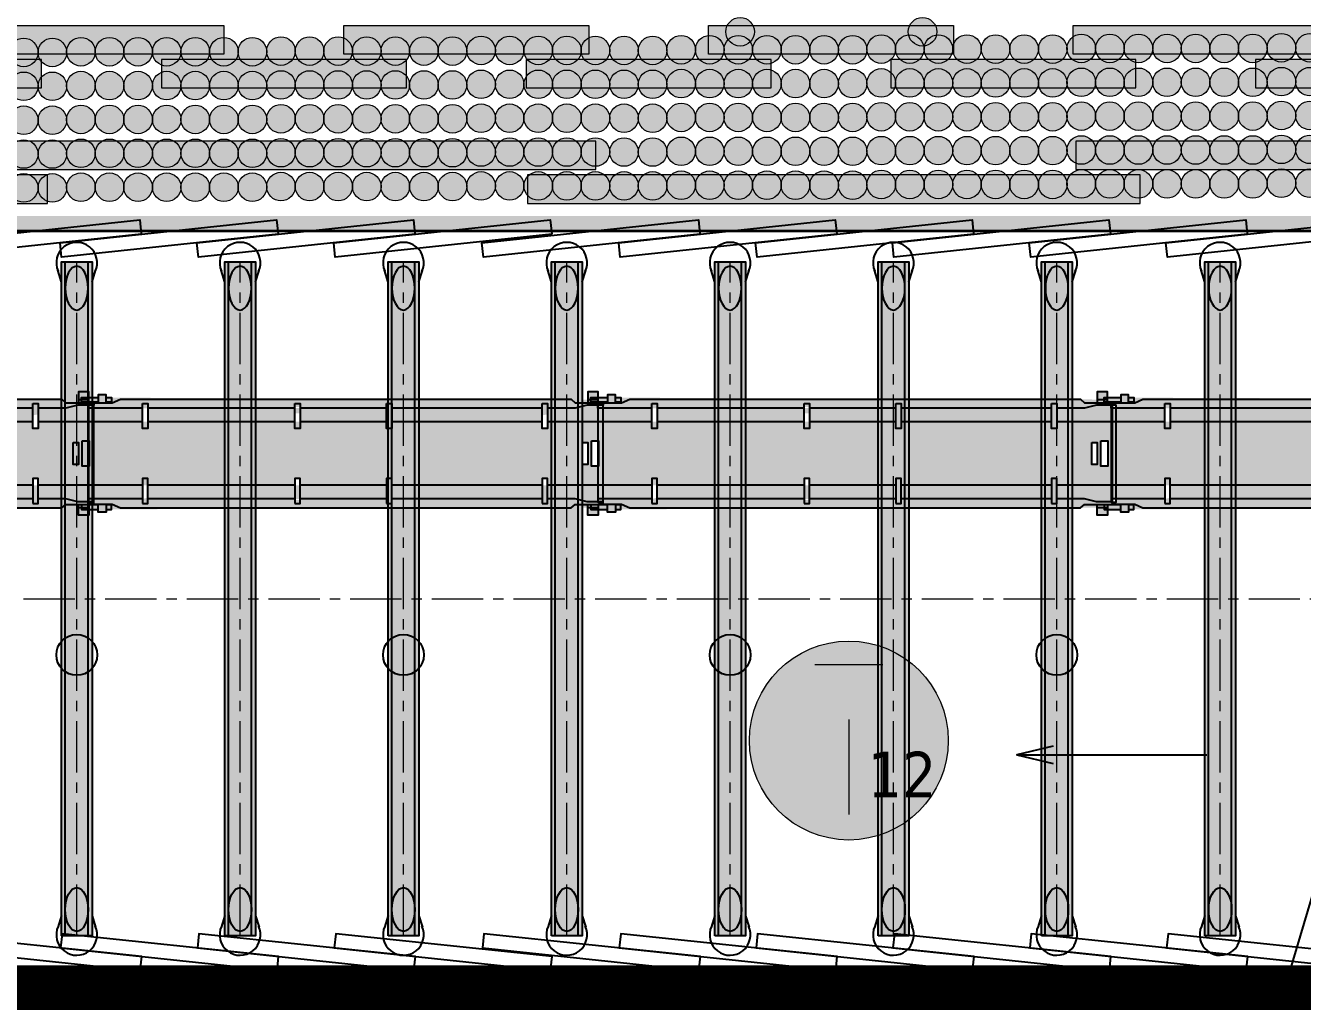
# Model space of a CAD drawing. Header units: inches. Extents: x 523 to 1492, y 69 to 539.
# Drawn here: x 813.8 to 876.3, y 266.5 to 314.3 of the extents above; entities that cross this region are included whole.
import ezdxf
from ezdxf import colors
from ezdxf.entities.mleader import LeaderData, LeaderLine
from ezdxf.math import Vec2, Vec3

# ---------------------------------------------------------------- set-up
doc = ezdxf.new("R2010")
doc.units = ezdxf.units.IN
doc.header["$MEASUREMENT"] = 0
doc.linetypes.add('CENTERX2', pattern=[4, 2.5, -0.5, 0.5, -0.5])
doc.styles.get("Standard").update_dxf_attribs({"font": 'arial.ttf'})
doc.styles.add('стиль', font='tahoma.ttf')

# ---------------------------------------------------------------- blocks, each defined once
blk = doc.blocks.new('S - 140')
at = {"linetype": 'ByBlock', "lineweight": 15}
h = blk.add_hatch(color=7, dxfattribs=at)
edge = h.paths.add_edge_path()
edge.add_arc((1417, -1396.7), 70, 0, 360)
at = {"color": 7, "linetype": 'ByBlock', "lineweight": 15}
blk.add_circle((1417, -1396.7), 70, dxfattribs=at)
blk = doc.blocks.new('Бут.полосы')
at = {"color": 7, "linetype": 'ByBlock', "lineweight": 15, "xscale": 0.009999999999990905, "yscale": 0.009999999999990905, "zscale": 0.009999999999990905}
for p in [(1966.859, -4762.666), (1975.791, -4762.666)]:
    blk.add_blockref('S - 140', p, dxfattribs=at)
blk = doc.blocks.new('Рама 3.3м')
blk.add_hatch(color=7).paths.add_polyline_path([(-1622.029, -523.338), (-1622.029, -490.338), (-1620.534, -490.338), (-1620.534, -523.338)])
at = {"color": 22}
for p, q in [((-1622.029, -491.333), (-1622.216, -490.744)), ((-1620.534, -491.316), (-1620.356, -490.75)), ((-1621.846, -523.224), (-1621.843, -522.055)), ((-1620.724, -523.224), (-1620.721, -522.055)), ((-1622.029, -522.343), (-1622.216, -522.932)), ((-1620.534, -522.36), (-1620.356, -522.927))]:
    blk.add_line(p, q, dxfattribs=at)
at = {"color": 252}
for p, q in [((-1621.845, -523.338), (-1621.845, -490.338)), ((-1620.72, -523.338), (-1620.72, -490.338))]:
    blk.add_line(p, q, dxfattribs=at)
at = {"color": 7, "linetype": 'CENTERX2', "lineweight": 0}
blk.add_line((-1621.281, -523.338), (-1621.281, -490.338), dxfattribs=at)
at = {"color": 252}
blk.add_lwpolyline([(-1622.029, -523.338), (-1622.029, -490.338), (-1620.534, -490.338), (-1620.534, -523.338)], close=True, dxfattribs=at)
at = {"color": 22}
for centre, start, end in [((-1621.285, -490.379), 334.60006, 204.62403), ((-1621.285, -523.297), 155.37597, 25.39994)]:
    blk.add_arc(centre, 1, start, end, dxfattribs=at)
at = {"color": 22, "extrusion": (0, 0, -1)}
blk.add_ellipse((-1621.282, -491.622), major_axis=(0, 1.073), ratio=0.522788, dxfattribs=at)
at = {"color": 22}
blk.add_ellipse((-1621.282, -522.055), major_axis=(0, -1.073), ratio=0.522788, dxfattribs=at)
blk = doc.blocks.new('ш.брус 3.0м')
at = {"linetype": 'ByBlock', "lineweight": 15}
blk.add_hatch(color=254, dxfattribs=at).paths.add_polyline_path([(-531.412, -4774.534), (-531.412, -4775.934), (-501.412, -4775.934), (-501.412, -4774.534)])
at = {"color": 7, "linetype": 'ByBlock', "lineweight": 15}
blk.add_lwpolyline([(-531.412, -4775.934), (-501.412, -4775.934), (-501.412, -4774.534), (-531.412, -4774.534)], close=True, dxfattribs=at)
blk.add_lwpolyline([(-531.412, -4774.534), (-531.412, -4775.934), (-501.412, -4775.934), (-501.412, -4774.534), (-531.412, -4774.534)], dxfattribs=at)
blk = doc.blocks.new('5-и рядная органка')
at = {"color": 7, "linetype": 'ByBlock', "lineweight": 15, "xscale": 0.009999999999990905, "yscale": 0.009999999999990905, "zscale": 0.009999999999990905}
for p in [(1250.817, 409.669), (1252.217, 409.669), (1253.617, 409.669), (1255.017, 409.669), (1256.417, 409.669), (1257.817, 409.669), (1259.217, 409.669), (1250.817, 408.011), (1252.217, 408.011), (1253.617, 408.011), (1255.017, 408.011), (1256.417, 408.011), (1257.817, 408.011), (1259.217, 408.011), (1250.817, 406.353), (1252.217, 406.353), (1253.617, 406.353), (1255.017, 406.353), (1256.417, 406.353), (1257.817, 406.353), (1259.217, 406.353), (1250.817, 404.695), (1252.217, 404.695), (1253.617, 404.695), (1255.017, 404.695), (1256.417, 404.695), (1257.817, 404.695), (1259.217, 404.695), (1250.817, 403.037), (1252.217, 403.037), (1253.617, 403.037), (1255.017, 403.037), (1256.417, 403.037), (1257.817, 403.037), (1259.217, 403.037)]:
    blk.add_blockref('S - 140', p, dxfattribs=at)
blk = doc.blocks.new('Рештак С-53. а')
h = blk.add_hatch(color=7)
h.dxf.hatch_style = 1
h.paths.add_polyline_path([(4116.5, 1901.2), (4150.7, 1901.2), (4150.7, 1777.9), (4116.5, 1777.9)], flags=16)
h.paths.add_polyline_path([(4072.3, 1893.8), (4097.2, 1893.8), (4097.2, 1785.3), (4072.3, 1785.3)], flags=16)
h.paths.add_polyline_path([(3874.2, 2083.7), (3900.4, 2083.7), (3900.4, 1962.7), (3874.2, 1962.7)], flags=17)
h.paths.add_polyline_path([(3112.4, 2083.7), (3138.6, 2083.7), (3138.6, 1962.7), (3112.4, 1962.7)], flags=17)
h.paths.add_polyline_path([(2663.1, 2083.7), (2689.3, 2083.7), (2689.3, 1962.7), (2663.1, 1962.7)], flags=17)
h.paths.add_polyline_path([(1916.3, 2083.7), (1942.5, 2083.7), (1942.5, 1962.7), (1916.3, 1962.7)], flags=17)
h.paths.add_polyline_path([(3874.2, 1595.4), (3900.4, 1595.4), (3900.4, 1716.4), (3874.2, 1716.4)], flags=17)
h.paths.add_polyline_path([(3112.4, 1595.4), (3138.6, 1595.4), (3138.6, 1716.4), (3112.4, 1716.4)], flags=17)
h.paths.add_polyline_path([(2663.1, 1595.4), (2689.3, 1595.4), (2689.3, 1716.4), (2663.1, 1716.4)], flags=17)
h.paths.add_polyline_path([(1916.3, 1595.4), (1942.5, 1595.4), (1942.5, 1716.4), (1916.3, 1716.4)], flags=17)
h.paths.add_polyline_path([(1678.1, 2077.5), (1652.8, 2077.5), (1652.8, 1601.6), (1678.1, 1601.6)], flags=17)
h.paths.add_polyline_path([(4098.6, 2088.5), (4149, 2088.5), (4149, 2141.5), (4098.6, 2141.5)])
h.paths.add_polyline_path([(1699.7, 2087.6), (1738.4, 2087.6), (1738.4, 2126.3), (1699.7, 2126.3)])
h.paths.add_polyline_path([(4098.6, 1590.6), (4149, 1590.6), (4149, 1537.6), (4098.6, 1537.6)])
h.paths.add_polyline_path([(1699.7, 1591.5), (1738.4, 1591.5), (1738.4, 1552.8), (1699.7, 1552.8)])
edge = h.paths.add_edge_path()
edge.add_line((4098.6, 2103.8), (4149, 2103.8))
edge.add_line((1738.4, 2113.1), (1764.2, 2113.1))
edge.add_line((1764.2, 2113.1), (1764.2, 2091.3))
edge.add_line((1764.2, 2091.3), (1738.4, 2091.3))
edge.add_line((1699.7, 2091.3), (1618.4, 2091.3))
edge.add_line((1618.4, 2091.3), (1618.4, 2113.1))
edge.add_line((1618.4, 2113.1), (1699.7, 2113.1))
edge.add_line((1659.2, 2077.5), (1678.1, 2077.5))
edge.add_line((1916.3, 1995.2), (1652.8, 1995.2))
edge.add_line((2663.1, 1995.2), (1942.5, 1995.2))
edge.add_line((3112.4, 1995.2), (2689.3, 1995.2))
edge.add_line((3874.2, 1995.2), (3138.6, 1995.2))
edge.add_line((4172.8, 1995.2), (3900.4, 1995.2))
edge.add_line((1916.3, 2061.7), (1652.8, 2061.7))
edge.add_line((1652.8, 2061.7), (1652.8, 2077.5))
edge.add_line((2663.1, 2061.7), (1942.5, 2061.7))
edge.add_line((3112.4, 2061.7), (2689.3, 2061.7))
edge.add_line((3874.2, 2061.7), (3138.6, 2061.7))
edge.add_line((1652.8, 2077.5), (1659.2, 2077.5))
edge.add_line((1659.2, 2077.5), (1659.2, 2087.6))
edge.add_line((1659.2, 2087.6), (1768.2, 2087.6))
edge.add_line((1768.2, 2087.6), (1808.8, 2105.3))
edge.add_line((1808.8, 2105.3), (4015.9, 2105.3))
edge.add_line((4015.9, 2105.3), (4036, 2088.5))
edge.add_line((4036, 2088.5), (4172.8, 2088.5))
edge.add_line((4172.8, 2088.5), (4172.8, 2075.8))
edge.add_line((4172.8, 2075.8), (4094, 2075.8))
edge.add_line((4094, 2075.8), (4036.3, 2061.7))
edge.add_line((4036.3, 2061.7), (3900.4, 2061.7))
edge.add_line((4098.6, 1575.3), (4149, 1575.3))
edge.add_line((1738.4, 1566), (1764.2, 1566))
edge.add_line((1764.2, 1566), (1764.2, 1587.8))
edge.add_line((1764.2, 1587.8), (1738.4, 1587.8))
edge.add_line((1699.7, 1587.8), (1618.4, 1587.8))
edge.add_line((1618.4, 1587.8), (1618.4, 1566))
edge.add_line((1618.4, 1566), (1699.7, 1566))
edge.add_line((1659.2, 1601.6), (1678.1, 1601.6))
edge.add_line((1916.3, 1683.9), (1652.8, 1683.9))
edge.add_line((2663.1, 1683.9), (1942.5, 1683.9))
edge.add_line((3112.4, 1683.9), (2689.3, 1683.9))
edge.add_line((3874.2, 1683.9), (3138.6, 1683.9))
edge.add_line((4172.8, 1683.9), (3900.4, 1683.9))
edge.add_line((4172.8, 1590.6), (4172.8, 2088.5))
edge.add_line((1916.3, 1617.4), (1652.8, 1617.4))
edge.add_line((1652.8, 1617.4), (1652.8, 1601.6))
edge.add_line((2663.1, 1617.4), (1942.5, 1617.4))
edge.add_line((3112.4, 1617.4), (2689.3, 1617.4))
edge.add_line((3874.2, 1617.4), (3138.6, 1617.4))
edge.add_line((1652.8, 1601.6), (1659.2, 1601.6))
edge.add_line((1659.2, 1601.6), (1659.2, 1591.5))
edge.add_line((1659.2, 1591.5), (1768.2, 1591.5))
edge.add_line((1768.2, 1591.5), (1808.8, 1573.8))
edge.add_line((1808.8, 1573.8), (4015.9, 1573.8))
edge.add_line((4015.9, 1573.8), (4036, 1590.6))
edge.add_line((4036, 1590.6), (4172.8, 1590.6))
edge.add_line((4172.8, 1590.6), (4172.8, 1603.3))
edge.add_line((4172.8, 1603.3), (4094, 1603.3))
edge.add_line((4094, 1603.3), (4036.3, 1617.4))
edge.add_line((4036.3, 1617.4), (3900.4, 1617.4))
h = blk.add_hatch(color=7)
h.dxf.hatch_style = 1
h.paths.add_polyline_path([(4172.8, 2088.5), (4036, 2088.5), (4015.9, 2105.3), (1808.8, 2105.3), (1768.2, 2087.6), (1659.2, 2087.6), (1659.2, 2077.5), (1678.1, 2077.5), (1678.1, 2061.7), (1916.3, 2061.7), (1916.3, 2083.7), (1942.5, 2083.7), (1942.5, 2061.7), (2663.1, 2061.7), (2663.1, 2083.7), (2689.3, 2083.7), (2689.3, 2061.7), (3112.4, 2061.7), (3112.4, 2083.7), (3138.6, 2083.7), (3138.6, 2061.7), (3874.2, 2061.7), (3874.2, 2083.7), (3900.4, 2083.7), (3900.4, 2061.7), (4036.3, 2061.7), (4094, 2075.8), (4172.8, 2075.8)])
h.paths.add_polyline_path([(2663.1, 2061.7), (1942.5, 2061.7), (1942.5, 1995.2), (2663.1, 1995.2)])
h.paths.add_polyline_path([(1916.3, 2061.7), (1678.1, 2061.7), (1678.1, 1995.2), (1916.3, 1995.2)])
h.paths.add_polyline_path([(3112.4, 2061.7), (2689.3, 2061.7), (2689.3, 1995.2), (3112.4, 1995.2)])
h.paths.add_polyline_path([(3874.2, 2061.7), (3138.6, 2061.7), (3138.6, 1995.2), (3874.2, 1995.2)])
h.paths.add_polyline_path([(4172.8, 2075.8), (4094, 2075.8), (4036.3, 2061.7), (3900.4, 2061.7), (3900.4, 1995.2), (4172.8, 1995.2)])
h.paths.add_polyline_path([(4172.8, 1995.2), (3900.4, 1995.2), (3900.4, 1962.7), (3874.2, 1962.7), (3874.2, 1995.2), (3138.6, 1995.2), (3138.6, 1962.7), (3112.4, 1962.7), (3112.4, 1995.2), (2689.3, 1995.2), (2689.3, 1962.7), (2663.1, 1962.7), (2663.1, 1995.2), (1942.5, 1995.2), (1942.5, 1962.7), (1916.3, 1962.7), (1916.3, 1995.2), (1678.1, 1995.2), (1678.1, 1683.9), (1916.3, 1683.9), (1916.3, 1716.4), (1942.5, 1716.4), (1942.5, 1683.9), (2663.1, 1683.9), (2663.1, 1716.4), (2689.3, 1716.4), (2689.3, 1683.9), (3112.4, 1683.9), (3112.4, 1716.4), (3138.6, 1716.4), (3138.6, 1683.9), (3874.2, 1683.9), (3874.2, 1716.4), (3900.4, 1716.4), (3900.4, 1683.9), (4172.8, 1683.9)])
h.paths.add_polyline_path([(4072.3, 1893.8), (4097.2, 1893.8), (4097.2, 1785.3), (4072.3, 1785.3)], flags=16)
h.paths.add_polyline_path([(4116.5, 1901.2), (4150.7, 1901.2), (4150.7, 1777.9), (4116.5, 1777.9)], flags=16)
h.paths.add_polyline_path([(3874.2, 1683.9), (3138.6, 1683.9), (3138.6, 1617.4), (3874.2, 1617.4)])
h.paths.add_polyline_path([(4172.8, 1683.9), (3900.4, 1683.9), (3900.4, 1617.4), (4036.3, 1617.4), (4094, 1603.3), (4172.8, 1603.3)])
h.paths.add_polyline_path([(4036, 1590.6), (4172.8, 1590.6), (4172.8, 1603.3), (4094, 1603.3), (4036.3, 1617.4), (3900.4, 1617.4), (3900.4, 1595.4), (3874.2, 1595.4), (3874.2, 1617.4), (3138.6, 1617.4), (3138.6, 1595.4), (3112.4, 1595.4), (3112.4, 1617.4), (2689.3, 1617.4), (2689.3, 1595.4), (2663.1, 1595.4), (2663.1, 1617.4), (1942.5, 1617.4), (1942.5, 1595.4), (1916.3, 1595.4), (1916.3, 1617.4), (1678.1, 1617.4), (1678.1, 1601.6), (1659.2, 1601.6), (1659.2, 1591.5), (1768.2, 1591.5), (1808.8, 1573.8), (4015.9, 1573.8)])
h.paths.add_polyline_path([(3112.4, 1683.9), (2689.3, 1683.9), (2689.3, 1617.4), (3112.4, 1617.4)])
h.paths.add_polyline_path([(2663.1, 1683.9), (1942.5, 1683.9), (1942.5, 1617.4), (2663.1, 1617.4)])
h.paths.add_polyline_path([(1916.3, 1683.9), (1678.1, 1683.9), (1678.1, 1617.4), (1916.3, 1617.4)])
h.paths.add_polyline_path([(1699.7, 1587.8), (1618.4, 1587.8), (1618.4, 1566), (1699.7, 1566)])
h.paths.add_polyline_path([(1764.2, 1587.8), (1738.4, 1587.8), (1738.4, 1566), (1764.2, 1566)])
h.paths.add_polyline_path([(1699.7, 2113.1), (1618.4, 2113.1), (1618.4, 2091.3), (1699.7, 2091.3)])
h.paths.add_polyline_path([(1764.2, 2113.1), (1738.4, 2113.1), (1738.4, 2091.3), (1764.2, 2091.3)])
for p, q in [((1659.2, 2077.5), (1678.1, 2077.5)), ((4098.6, 2103.8), (4149, 2103.8)), ((4172.8, 1590.6), (4172.8, 2088.5)), ((1659.2, 1601.6), (1678.1, 1601.6)), ((4098.6, 1575.3), (4149, 1575.3))]:
    blk.add_line(p, q)
for points in [[(4098.6, 2088.5), (4149, 2088.5), (4149, 2141.5), (4098.6, 2141.5)], [(1678.1, 2077.5), (1652.8, 2077.5), (1652.8, 1601.6), (1678.1, 1601.6)], [(1699.7, 2087.6), (1738.4, 2087.6), (1738.4, 2126.3), (1699.7, 2126.3)], [(1916.3, 2083.7), (1942.5, 2083.7), (1942.5, 1962.7), (1916.3, 1962.7)], [(2663.1, 2083.7), (2689.3, 2083.7), (2689.3, 1962.7), (2663.1, 1962.7)], [(3112.4, 2083.7), (3138.6, 2083.7), (3138.6, 1962.7), (3112.4, 1962.7)], [(3874.2, 2083.7), (3900.4, 2083.7), (3900.4, 1962.7), (3874.2, 1962.7)], [(4072.3, 1893.8), (4097.2, 1893.8), (4097.2, 1785.3), (4072.3, 1785.3)], [(4116.5, 1901.2), (4150.7, 1901.2), (4150.7, 1777.9), (4116.5, 1777.9)], [(1916.3, 1595.4), (1942.5, 1595.4), (1942.5, 1716.4), (1916.3, 1716.4)], [(2663.1, 1595.4), (2689.3, 1595.4), (2689.3, 1716.4), (2663.1, 1716.4)], [(3112.4, 1595.4), (3138.6, 1595.4), (3138.6, 1716.4), (3112.4, 1716.4)], [(3874.2, 1595.4), (3900.4, 1595.4), (3900.4, 1716.4), (3874.2, 1716.4)], [(1699.7, 1591.5), (1738.4, 1591.5), (1738.4, 1552.8), (1699.7, 1552.8)], [(4098.6, 1590.6), (4149, 1590.6), (4149, 1537.6), (4098.6, 1537.6)]]:
    blk.add_lwpolyline(points, close=True)
for points in [[(1699.7, 2091.3), (1618.4, 2091.3), (1618.4, 2113.1), (1699.7, 2113.1)], [(1652.8, 2077.5), (1659.2, 2077.5), (1659.2, 2087.6), (1768.2, 2087.6), (1808.8, 2105.3), (4015.9, 2105.3), (4036, 2088.5), (4172.8, 2088.5), (4172.8, 2075.8), (4094, 2075.8), (4036.3, 2061.7), (3900.4, 2061.7)], [(1916.3, 2061.7), (1652.8, 2061.7), (1652.8, 2077.5)], [(1738.4, 2113.1), (1764.2, 2113.1), (1764.2, 2091.3), (1738.4, 2091.3)], [(2663.1, 2061.7), (1942.5, 2061.7)], [(3112.4, 2061.7), (2689.3, 2061.7)], [(3874.2, 2061.7), (3138.6, 2061.7)], [(1916.3, 1995.2), (1652.8, 1995.2)], [(2663.1, 1995.2), (1942.5, 1995.2)], [(3112.4, 1995.2), (2689.3, 1995.2)], [(3874.2, 1995.2), (3138.6, 1995.2)], [(4172.8, 1995.2), (3900.4, 1995.2)], [(1916.3, 1683.9), (1652.8, 1683.9)], [(2663.1, 1683.9), (1942.5, 1683.9)], [(3112.4, 1683.9), (2689.3, 1683.9)], [(3874.2, 1683.9), (3138.6, 1683.9)], [(4172.8, 1683.9), (3900.4, 1683.9)], [(1699.7, 1587.8), (1618.4, 1587.8), (1618.4, 1566), (1699.7, 1566)], [(1652.8, 1601.6), (1659.2, 1601.6), (1659.2, 1591.5), (1768.2, 1591.5), (1808.8, 1573.8), (4015.9, 1573.8), (4036, 1590.6), (4172.8, 1590.6), (4172.8, 1603.3), (4094, 1603.3), (4036.3, 1617.4), (3900.4, 1617.4)], [(1916.3, 1617.4), (1652.8, 1617.4), (1652.8, 1601.6)], [(1738.4, 1566), (1764.2, 1566), (1764.2, 1587.8), (1738.4, 1587.8)], [(2663.1, 1617.4), (1942.5, 1617.4)], [(3112.4, 1617.4), (2689.3, 1617.4)], [(3874.2, 1617.4), (3138.6, 1617.4)]]:
    blk.add_lwpolyline(points)

msp = doc.modelspace()

# ---------------------------------------------------------------- hatches: boundary and pattern name
at = {"linetype": 'ByBlock', "lineweight": 15}
for points in [[(811.522, 312.897), (811.522, 314.297), (823.522, 314.297), (823.522, 312.897)], [(829.386, 312.897), (829.386, 314.297), (841.386, 314.297), (841.386, 312.897)], [(847.25, 312.897), (847.25, 314.297), (859.25, 314.297), (859.25, 312.897)], [(865.113, 312.897), (865.113, 314.297), (877.113, 314.297), (877.113, 312.897)], [(802.59, 312.639), (802.59, 311.239), (814.59, 311.239), (814.59, 312.639)], [(820.454, 312.639), (820.454, 311.239), (832.454, 311.239), (832.454, 312.639)], [(838.318, 312.639), (838.318, 311.239), (850.318, 311.239), (850.318, 312.639)], [(856.181, 312.639), (856.181, 311.239), (868.181, 311.239), (868.181, 312.639)], [(874.045, 312.639), (874.045, 311.239), (886.045, 311.239), (886.045, 312.639)]]:
    msp.add_hatch(color=254, dxfattribs=at).paths.add_polyline_path(points)
h = msp.add_hatch(dxfattribs=at)
h.set_pattern_fill('ANSI38', scale=0.25, style=0)
h.set_pattern_definition([(45, (-1044.22695, 3958.27745), (-0.561266, 0.561266), []), (135, (-1044.22695, 3958.27745), (-1.68379802, 0.561266), [1.984375, -1.190625])])
h.paths.add_polyline_path([(949.259, 304.239), (949.259, 304.974), (729.709, 304.974), (729.709, 304.239)])
h = msp.add_hatch(color=7, dxfattribs=at)
edge = h.paths.add_edge_path()
edge.add_arc((854.126, 279.278), 4.872, 0, 360)

# ---------------------------------------------------------------- linework, layer by layer
msp.add_line((949.259, 304.239), (688.661, 304.239))
msp.add_line((949.259, 304.239), (688.661, 304.239))
at = {"color": 7, "linetype": 'ByBlock', "lineweight": 15}
for p, q in [((725.068, 304.239), (841.124, 304.239)), ((852.466, 283.006), (855.786, 283.006)), ((854.126, 280.306), (854.126, 275.654))]:
    msp.add_line(p, q, dxfattribs=at)
at = {"color": 7, "linetype": 'CENTERX2', "lineweight": 15}
msp.add_line((669.709, 286.219), (949.259, 286.219), dxfattribs=at)
at = {"color": 1}
msp.add_line((862.361, 278.578), (871.666, 278.578), dxfattribs=at)
at = {"color": 7, "linetype": 'ByBlock', "lineweight": 15}
for points in [[(811.522, 312.897), (811.522, 314.297), (823.522, 314.297), (823.522, 312.897), (811.522, 312.897)], [(829.386, 312.897), (829.386, 314.297), (841.386, 314.297), (841.386, 312.897), (829.386, 312.897)], [(847.25, 312.897), (847.25, 314.297), (859.25, 314.297), (859.25, 312.897), (847.25, 312.897)], [(865.113, 312.897), (865.113, 314.297), (877.113, 314.297), (877.113, 312.897), (865.113, 312.897)], [(802.59, 312.639), (802.59, 311.239), (814.59, 311.239), (814.59, 312.639), (802.59, 312.639)], [(820.454, 312.639), (820.454, 311.239), (832.454, 311.239), (832.454, 312.639), (820.454, 312.639)], [(838.318, 312.639), (838.318, 311.239), (850.318, 311.239), (850.318, 312.639), (838.318, 312.639)], [(856.181, 312.639), (856.181, 311.239), (868.181, 311.239), (868.181, 312.639), (856.181, 312.639)], [(874.045, 312.639), (874.045, 311.239), (886.045, 311.239), (886.045, 312.639), (874.045, 312.639)], [(719.709, 304.239), (669.709, 304.239), (669.708, 268.2), (949.259, 268.2)]]:
    msp.add_lwpolyline(points, dxfattribs=at)
at = {"color": 253, "linetype": 'ByBlock', "lineweight": 15, "const_width": 4}
msp.add_lwpolyline([(729.709, 311.642), (701.449, 311.642), (701.449, 306.239), (667.709, 306.239), (667.708, 266.2), (949.259, 266.2)], dxfattribs=at)
at = {"const_width": 0.125}
for points in [[(729.709, 309.642), (703.449, 309.642), (703.449, 304.239), (669.709, 304.239), (669.708, 268.2), (949.259, 268.2)], [(703.449, 304.239), (949.259, 304.239)]]:
    msp.add_lwpolyline(points, dxfattribs=at)
for points in [[(819.468, 304.08), (808.864, 302.958), (808.79, 303.654), (819.393, 304.784)], [(826.17, 304.08), (815.566, 302.958), (815.492, 303.654), (826.095, 304.784)], [(832.871, 304.08), (822.267, 302.958), (822.193, 303.654), (832.796, 304.784)], [(839.572, 304.08), (828.968, 302.958), (828.894, 303.654), (839.497, 304.784)], [(846.832, 304.08), (836.228, 302.958), (836.154, 303.654), (846.757, 304.784)], [(853.534, 304.08), (842.93, 302.958), (842.856, 303.654), (853.459, 304.784)], [(860.235, 304.08), (849.631, 302.958), (849.557, 303.654), (860.16, 304.784)], [(866.935, 304.08), (856.331, 302.958), (856.257, 303.654), (866.86, 304.784)], [(873.637, 304.08), (863.033, 302.958), (862.959, 303.654), (873.562, 304.784)], [(880.338, 304.08), (869.734, 302.958), (869.66, 303.654), (880.263, 304.784)], [(819.493, 268.694), (808.888, 269.816), (808.814, 269.12), (819.418, 267.991)], [(826.195, 268.694), (815.59, 269.816), (815.516, 269.12), (826.12, 267.991)], [(832.896, 268.694), (822.291, 269.816), (822.217, 269.12), (832.821, 267.991)], [(839.597, 268.694), (828.992, 269.816), (828.918, 269.12), (839.522, 267.991)], [(846.856, 268.694), (836.252, 269.816), (836.178, 269.12), (846.782, 267.991)], [(853.558, 268.694), (842.954, 269.816), (842.88, 269.12), (853.484, 267.991)], [(860.259, 268.694), (849.655, 269.816), (849.581, 269.12), (860.185, 267.991)], [(866.959, 268.694), (856.355, 269.816), (856.281, 269.12), (866.885, 267.991)], [(873.661, 268.694), (863.057, 269.816), (862.983, 269.12), (873.587, 267.991)], [(880.362, 268.694), (869.758, 269.816), (869.684, 269.12), (880.288, 267.991)]]:
    msp.add_lwpolyline(points, close=True)
at = {"color": 1}
msp.add_lwpolyline([(864.138, 278.995), (862.361, 278.578), (864.138, 278.161)], dxfattribs=at)
for centre in [(816.311, 283.472), (832.311, 283.472), (848.311, 283.472), (864.311, 283.472)]:
    msp.add_circle(centre, 1)
at = {"color": 7, "linetype": 'ByBlock', "lineweight": 15}
msp.add_circle((854.126, 279.278), 4.872, dxfattribs=at)
msp.add_solid([(854.576, 280.306), (853.676, 280.306), (854.126, 283.006)], dxfattribs=at)

# ---------------------------------------------------------------- block references
for name, p in [('Бут.полосы', (-1132.227, 5090.624)), ('ш.брус 3.0м', (1343.14, 5083.172)), ('ш.брус 3.0м', (1396.65, 5083.172)), ('ш.брус 3.0м', (1316.29, 5081.514)), ('ш.брус 3.0м', (1369.799, 5081.514))]:
    msp.add_blockref(name, p, dxfattribs=at)
for name, p in [('5-и рядная органка', (-458.271, -82.724)), ('5-и рядная органка', (-448.472, -82.69)), ('5-и рядная органка', (-438.673, -82.658)), ('5-и рядная органка', (-428.873, -82.626)), ('5-и рядная органка', (-419.074, -82.592)), ('5-и рядная органка', (-409.275, -82.558)), ('5-и рядная органка', (-399.476, -82.527)), ('5-и рядная органка', (-389.676, -82.495)), ('Рама 3.3м', (2437.593, 793.057)), ('Рама 3.3м', (2445.593, 793.057)), ('Рама 3.3м', (2453.593, 793.057)), ('Рама 3.3м', (2461.593, 793.057)), ('Рама 3.3м', (2469.593, 793.057)), ('Рама 3.3м', (2477.593, 793.057)), ('Рама 3.3м', (2485.593, 793.057)), ('Рама 3.3м', (2493.593, 793.057))]:
    msp.add_blockref(name, p)
at = {"xscale": 0.01, "yscale": 0.01, "zscale": 0.01}
for p in [(775.417, 274.94), (800.364, 274.94), (825.31, 274.94), (850.445, 274.94)]:
    msp.add_blockref('Рештак С-53. а', p, dxfattribs=at)

# ---------------------------------------------------------------- texts
at = {"color": 7, "linetype": 'ByBlock', "lineweight": 15, "style": 'стиль'}
msp.add_text('12', height=2.2395, dxfattribs=at).set_placement((855.054, 276.488))

# ---------------------------------------------------------------- leaders
at = {"color": 7, "linetype": 'ByBlock', "lineweight": 15}
ml = msp.add_multileader_mtext('Standard', dxfattribs=at)
ml.set_content('Стойки усиления 10м от окна лавы; n-1,5ст/м', color=7)
ml.set_leader_properties()
ml.build(insert=Vec2(0, 0))
ml.multileader.update_dxf_attribs({"dogleg_length": 1})
ctx = ml.context
ctx.base_point, ctx.char_height, ctx.plane_origin = Vec3(815.715, 260.43), 1.8, Vec3(874.951, 265.827)
ctx.text_align_type = 2
notes = []
notes.append((ctx, [(1, (1, 1, 0), (873.463, 260.43), (-1, 0), 1, [(0, [(880.311, 283.472)], 0, [])])]))
ctx.mtext.insert, ctx.mtext.alignment, ctx.mtext.flow_direction = Vec3(870.463, 261.594), 3, 5
for ctx, leaders in notes:
    for number, flags, end, landing, length, lines in leaders:
        leader = LeaderData()
        leader.index, (leader.has_last_leader_line, leader.has_dogleg_vector, leader.attachment_direction) = number, flags
        leader.last_leader_point, leader.dogleg_vector, leader.dogleg_length = Vec3(end), Vec3(landing), length
        for number, points, colour, breaks in lines:
            line = LeaderLine()
            line.index, line.vertices, line.color, line.breaks = number, Vec3.list(points), colors.encode_raw_color(colour), breaks
            leader.lines.append(line)
        ctx.leaders.append(leader)

doc.saveas('drawing.dxf')
